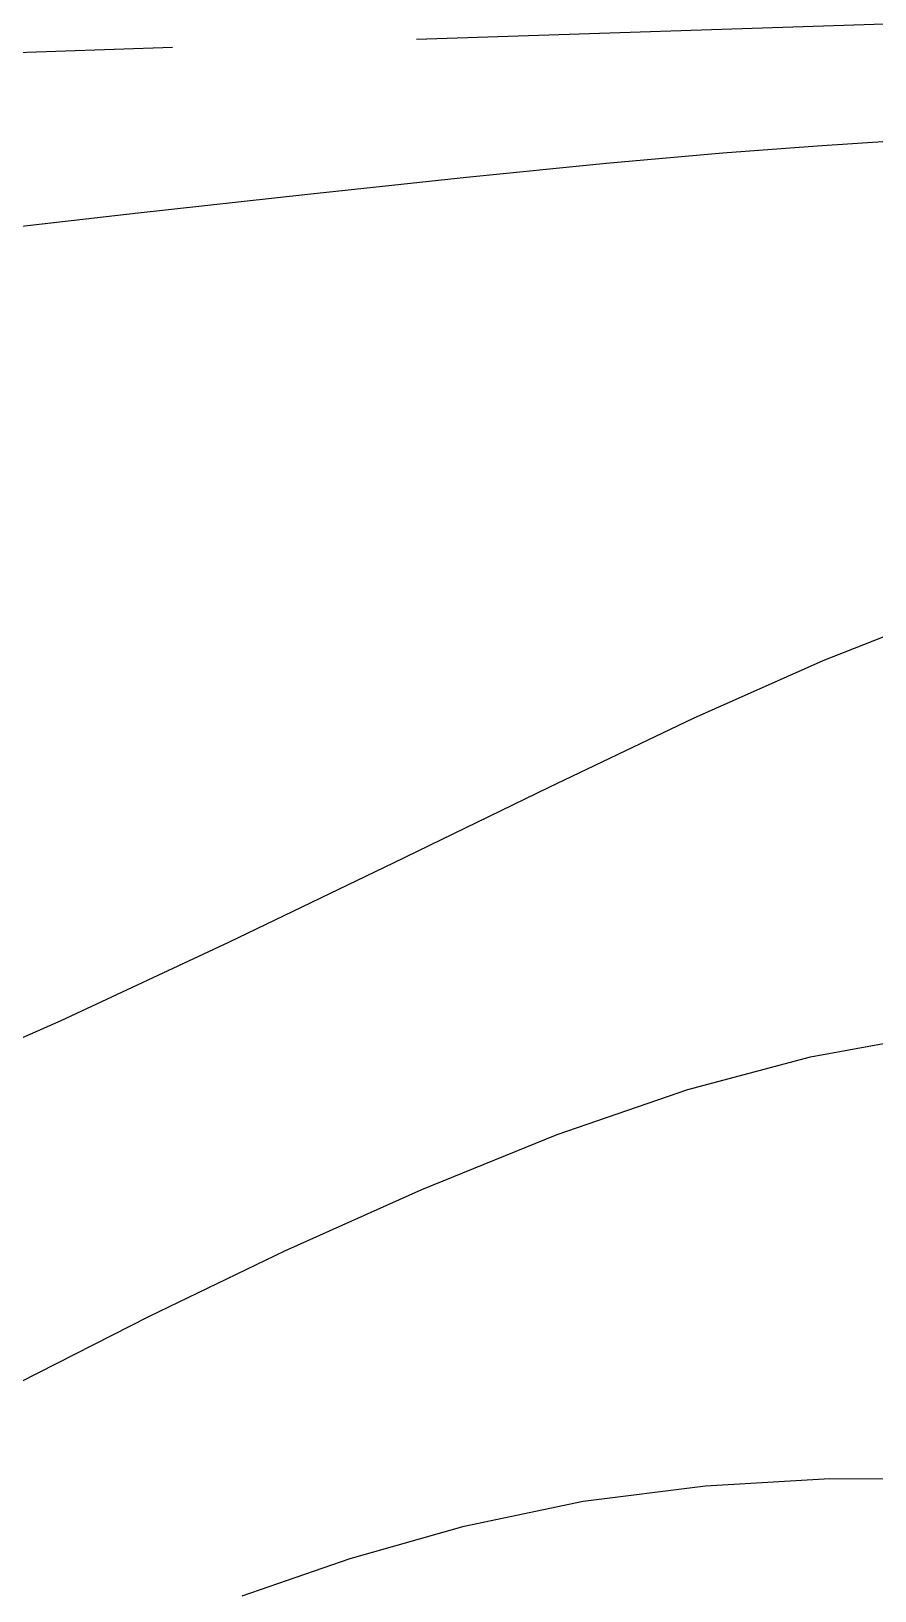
# Model space of a CAD drawing. Header units: millimetres. Extents: x 524954 to 526204, y 9523489 to 9524010.
# Drawn here: x 525900.09 to 525905.57, y 9523809.06 to 9523819.19 of the extents above; entities that cross this region are included whole.
import ezdxf

# ---------------------------------------------------------------- set-up
doc = ezdxf.new("R2010")
doc.units = ezdxf.units.MM
doc.linetypes.add('CACHE2', pattern=[4.7625, 3.175, -1.5875])
for name, color, linetype in [('Borde_Piste', 7, 'CACHE2'), ('CN_01_00', 3, 'Continuous'), ('CN_02_00', 4, 'Continuous'), ('CN_10_00', 1, 'Continuous')]:
    doc.layers.add(name, color=color, linetype=linetype)

msp = doc.modelspace()

# ---------------------------------------------------------------- linework, layer by layer
at = {"layer": 'Borde_Piste', "elevation": 303.68, "flags": 128}
msp.add_lwpolyline([(525911.534, 9523825.579), (525908.203, 9523819.322), (525896.248, 9523818.929)], dxfattribs=at)
at = {"layer": 'CN_01_00', "flags": 128}
for points, elevation in [([(525891.694, 9523811.004), (525892.498, 9523810.936), (525893.329, 9523810.912), (525894.193, 9523810.945), (525895.096, 9523811.044), (525896.044, 9523811.221), (525897.043, 9523811.486), (525898.096, 9523811.845), (525899.184, 9523812.278), (525900.286, 9523812.763), (525901.38, 9523813.274), (525902.444, 9523813.788), (525903.456, 9523814.28), (525904.394, 9523814.727), (525905.236, 9523815.103), (525905.968, 9523815.39)], 301), ([(525901.461, 9523809.022), (525902.164, 9523809.266), (525902.904, 9523809.476), (525903.676, 9523809.638), (525904.471, 9523809.739), (525905.279, 9523809.785), (525906.087, 9523809.782)], 299)]:
    msp.add_lwpolyline(points, dxfattribs=dict(at, elevation=elevation))
at = {"layer": 'CN_02_00', "elevation": 302, "flags": 128}
msp.add_lwpolyline([(525893.672, 9523817.175), (525893.676, 9523817.176), (525893.703, 9523817.179), (525893.777, 9523817.188), (525893.92, 9523817.205), (525894.156, 9523817.233), (525894.508, 9523817.275), (525895, 9523817.334), (525895.654, 9523817.412), (525896.483, 9523817.511), (525897.454, 9523817.626), (525898.524, 9523817.752), (525899.649, 9523817.883), (525900.785, 9523818.012), (525901.889, 9523818.134), (525902.918, 9523818.243), (525903.827, 9523818.334), (525904.585, 9523818.401), (525905.198, 9523818.448), (525905.688, 9523818.48)], dxfattribs=at)
at = {"layer": 'CN_10_00', "elevation": 300, "flags": 128}
msp.add_lwpolyline([(525897.074, 9523808.88), (525897.445, 9523809.061), (525897.926, 9523809.308), (525898.527, 9523809.626), (525899.231, 9523810.001), (525900.016, 9523810.412), (525900.859, 9523810.84), (525901.738, 9523811.265), (525902.628, 9523811.665), (525903.509, 9523812.022), (525904.356, 9523812.314), (525905.153, 9523812.527), (525905.9, 9523812.663)], dxfattribs=at)

doc.saveas('drawing.dxf')
